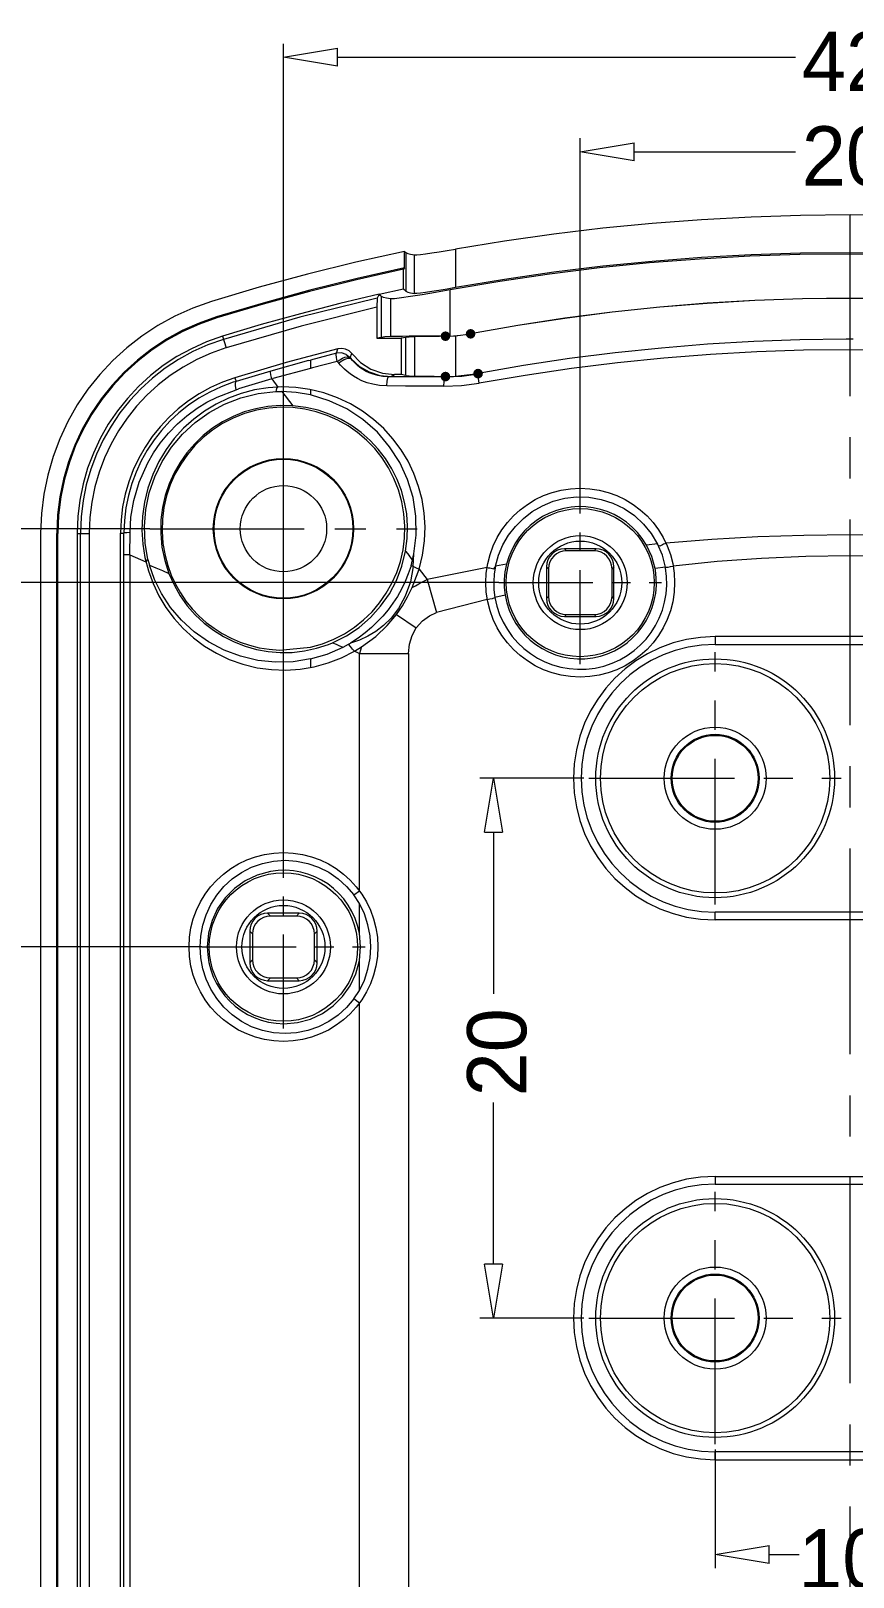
# Model space of a CAD drawing. Header units: millimetres. Extents: x 0 to 260, y 22 to 203.
# Drawn here: x 22.43 to 44.13, y 66.55 to 107.33 of the extents above; entities that cross this region are included whole.
import ezdxf

# ---------------------------------------------------------------- set-up
doc = ezdxf.new("R2010")
doc.units = ezdxf.units.MM

msp = doc.modelspace()

# ---------------------------------------------------------------- hatches: boundary and pattern name
h = msp.add_hatch(color=7)
edge = h.paths.add_edge_path()
edge.add_arc((33.371614, 99.278581), 0.126559, 0, 360)
h = msp.add_hatch(color=7)
edge = h.paths.add_edge_path()
edge.add_arc((34.035647, 99.341446), 0.126734, 0, 360)
h = msp.add_hatch(color=7)
edge = h.paths.add_edge_path()
edge.add_arc((33.371614, 98.213333), 0.127706, 0, 360)
h = msp.add_hatch(color=7)
edge = h.paths.add_edge_path()
edge.add_arc((34.232039, 98.291721), 0.127881, 0, 360)

# ---------------------------------------------------------------- linework, layer by layer
at = {"color": 3, "lineweight": 0, "true_color": 0x00ff00}
for points in [[(29.097958, 85.322269), (29.097958, 106.990586)], [(29.097958, 106.634668), (30.521416, 106.872087)], [(30.521487, 106.397284), (30.521487, 106.872123)], [(30.521487, 106.397284), (29.098028, 106.634703)], [(30.521487, 106.634668), (42.609417, 106.634668)], [(36.927649, 94.926856), (36.927649, 104.499128)], [(36.927649, 104.143528), (38.351107, 104.380947)], [(38.351142, 103.906144), (36.927684, 104.143563)], [(38.351142, 103.906144), (38.351142, 104.380982)], [(38.351142, 104.143528), (42.609523, 104.143528)], [(25.574484, 94.202003), (15.122031, 94.202003)], [(34.779267, 92.778157), (17.613101, 92.778157)], [(37.021841, 87.617723), (34.282168, 87.617723)], [(34.400666, 86.19423), (34.638086, 87.617688)], [(34.638015, 87.617723), (34.875082, 86.194265)], [(34.400666, 86.19423), (34.875152, 86.19423)], [(34.638015, 86.19423), (34.638015, 81.936202)], [(26.944779, 83.16909), (20.104418, 83.16909)], [(34.638015, 74.805787), (34.638015, 79.063815)], [(34.638015, 73.381905), (34.400596, 74.805716)], [(34.875223, 74.805787), (34.400737, 74.805787)], [(34.875223, 74.805787), (34.638156, 73.381976)], [(37.021841, 73.381905), (34.282168, 73.381905)], [(40.486577, 69.917522), (40.486577, 66.787677)], [(40.486577, 67.143524), (41.910035, 67.380944)], [(41.910106, 66.906175), (41.910106, 67.381014)], [(41.910106, 66.906175), (40.486647, 67.143595)], [(41.910106, 67.143524), (42.704561, 67.143524)]]:
    msp.add_lwpolyline(points, dxfattribs=at)
at = {"color": 7, "lineweight": 0}
for points in [[(54.451285, 101.578304), (53.158508, 101.789268), (51.862547, 101.972103), (50.563857, 102.12681), (49.262894, 102.253389), (47.960112, 102.351838), (46.655966, 102.42216), (45.35091, 102.464352), (44.045399, 102.478417), (42.739889, 102.464352), (41.434833, 102.42216), (40.130686, 102.351838), (38.827904, 102.253389), (37.526941, 102.12681), (36.228252, 101.972103), (34.932291, 101.789268), (33.639513, 101.578304)], [(32.556838, 101.426716), (32.61681, 101.426716), (32.715235, 101.434829), (32.848585, 101.45141), (33.012627, 101.475046), (33.202421, 101.504679), (33.413382, 101.539252), (33.639513, 101.57841)], [(33.639619, 101.578304), (33.639619, 100.56301)], [(32.291408, 101.516956), (31.006338, 101.230368), (29.728477, 100.914147), (28.45829, 100.568425), (27.196239, 100.193334)], [(32.291408, 101.516956), (32.325275, 101.489439)], [(32.291408, 101.080464), (32.291408, 101.51685)], [(32.325345, 101.489404), (32.37544, 101.462946)], [(32.325345, 101.489404), (32.325345, 100.469171)], [(32.37544, 101.462875), (32.452698, 101.441709), (32.556767, 101.426539)], [(32.556838, 100.407294), (32.556838, 101.426821)], [(54.595289, 100.50205), (53.285225, 100.723494), (51.971696, 100.915412), (50.655196, 101.077804), (49.336221, 101.21067), (48.015266, 101.31401), (46.692826, 101.387825), (45.369395, 101.432114), (44.04547, 101.446877), (42.721544, 101.432114), (41.398114, 101.387825), (40.075673, 101.31401), (38.754718, 101.21067), (37.435743, 101.077804), (36.119243, 100.915412), (34.805714, 100.723494), (33.49565, 100.50205)], [(54.451285, 100.56301), (53.158833, 100.778066), (51.863068, 100.964449), (50.564462, 101.122157), (49.26349, 101.251191), (47.960624, 101.351551), (46.656338, 101.423236), (45.351105, 101.466248), (44.045399, 101.480585), (42.739693, 101.466248), (41.434461, 101.423236), (40.130175, 101.351551), (38.827309, 101.251191), (37.526336, 101.122157), (36.227731, 100.964449), (34.931965, 100.778066), (33.639513, 100.56301)], [(32.291408, 101.080464), (31.040221, 100.799565), (29.795814, 100.490355), (28.558749, 100.152967), (27.329589, 99.787534)], [(32.265373, 101.048079), (31.022697, 100.768437), (29.7868, 100.460881), (28.558114, 100.125543), (27.337067, 99.762557)], [(32.291408, 101.080464), (32.265302, 101.048009)], [(32.265373, 100.517889), (32.265373, 101.048114)], [(31.622718, 100.386621), (30.581097, 100.139252), (29.544504, 99.871874), (28.513202, 99.584586), (27.487457, 99.277487)], [(31.623212, 100.381117), (31.606278, 100.353248), (31.588992, 100.319029), (31.571706, 100.285515)], [(31.623212, 100.381117), (31.654609, 100.351131), (31.685653, 100.32679)], [(32.265373, 100.517889), (31.625081, 100.376073)], [(31.925366, 100.265018), (31.817416, 100.279129), (31.737335, 100.299591), (31.685477, 100.326754)], [(31.685583, 99.248383), (31.685583, 100.326825)], [(33.495615, 100.50205), (33.108971, 100.433258), (32.757604, 100.372227), (32.453862, 100.322839), (32.209034, 100.287561), (32.030529, 100.267453), (31.925401, 100.264983)], [(32.325345, 100.469312), (32.265373, 100.517995)], [(32.325345, 100.469312), (32.37544, 100.442854), (32.452698, 100.42204), (32.556767, 100.407223)], [(33.639619, 100.56301), (33.412783, 100.523146), (33.201469, 100.487515), (33.011322, 100.457176), (32.84728, 100.433187), (32.714636, 100.416254), (32.616916, 100.407787), (32.556944, 100.407435)], [(33.495615, 99.283873), (33.495615, 100.502014)], [(27.196274, 100.193369), (26.704192, 100.018872), (26.233523, 99.807689), (25.785692, 99.561755), (25.362127, 99.283004), (24.964256, 98.973371), (24.593506, 98.634791), (24.251303, 98.269199), (23.939077, 97.87853), (23.658253, 97.464717), (23.410259, 97.029697), (23.196522, 96.575403), (23.01847, 96.103771), (22.87753, 95.616735), (22.775129, 95.11623), (22.712695, 94.604191), (22.691654, 94.082552)], [(31.57153, 100.285691), (29.532165, 99.778044), (27.513174, 99.194197)], [(31.560523, 100.044885), (29.561155, 99.54544), (27.581895, 98.972441)], [(31.560523, 100.044885), (31.560523, 99.227852)], [(31.57153, 100.285691), (31.560594, 100.044744)], [(31.925366, 100.265018), (31.925366, 99.267363)], [(54.055786, 99.344163), (52.813513, 99.563808), (51.567636, 99.754167), (50.318672, 99.915241), (49.067134, 100.047028), (47.813537, 100.149529), (46.558396, 100.222745), (45.302225, 100.266674), (44.04554, 100.281317), (42.788855, 100.266674), (41.532685, 100.222745), (40.277544, 100.149529), (39.023947, 100.047028), (37.772409, 99.915241), (36.523444, 99.754167), (35.277568, 99.563808), (34.035294, 99.344163)], [(54.054763, 99.338624), (52.812564, 99.558269), (51.566776, 99.748629), (50.317912, 99.909702), (49.066485, 100.04149), (47.813008, 100.143991), (46.557993, 100.217206), (45.301952, 100.261135), (44.045399, 100.275778), (42.788846, 100.261135), (41.532806, 100.217206), (40.27779, 100.143991), (39.024313, 100.04149), (37.772886, 99.909702), (36.524023, 99.748629), (35.278235, 99.558269), (34.036035, 99.338624)], [(27.329412, 99.787534), (26.869532, 99.624459), (26.429656, 99.427088), (26.011117, 99.197229), (25.615248, 98.936694), (25.243385, 98.647293), (24.89686, 98.330835), (24.577007, 97.989131), (24.28516, 97.623992), (24.022654, 97.237226), (23.79082, 96.830646), (23.590994, 96.406061), (23.424509, 95.96528), (23.2927, 95.510115), (23.196898, 95.042376), (23.138439, 94.563872), (23.118657, 94.076414)], [(27.337173, 99.762733), (26.879306, 99.600335), (26.44136, 99.403797), (26.024664, 99.17492), (25.630545, 98.915504), (25.260329, 98.627353), (24.915343, 98.312267), (24.596915, 97.972047), (24.306371, 97.608496), (24.045039, 97.223414), (23.814246, 96.818603), (23.615319, 96.395864), (23.449584, 95.957), (23.31837, 95.50381), (23.223002, 95.038098), (23.164808, 94.561663), (23.145115, 94.076308)], [(27.329412, 99.787534), (27.337173, 99.762839)], [(27.487386, 99.277664), (27.068588, 99.129139), (26.668004, 98.949381), (26.286849, 98.740036), (25.926339, 98.502754), (25.587688, 98.239184), (25.27211, 97.950973), (24.980822, 97.63977), (24.715038, 97.307224), (24.475972, 96.954982), (24.26484, 96.584695), (24.082857, 96.198009), (23.931237, 95.796574), (23.811196, 95.382038), (23.723948, 94.956049), (23.670708, 94.520257), (23.652692, 94.076308)], [(27.513209, 99.194302), (27.101089, 99.048155), (26.706897, 98.871275), (26.33183, 98.665285), (25.977083, 98.431806), (25.643849, 98.17246), (25.333324, 97.888869), (25.046702, 97.582654), (24.785179, 97.255436), (24.549948, 96.908837), (24.342206, 96.54448), (24.163146, 96.163985), (24.013963, 95.768974), (23.895852, 95.361068), (23.810007, 94.94189), (23.757625, 94.513061), (23.739898, 94.076202)], [(27.487386, 99.277664), (27.581931, 98.972511)], [(31.560523, 99.227711), (32.201873, 99.227711)], [(31.685583, 99.248383), (31.560699, 99.227569)], [(31.925366, 99.267327), (31.773936, 99.257802), (31.685477, 99.248278)], [(33.371614, 99.281439), (33.098775, 99.280499), (32.846719, 99.279283), (32.618202, 99.277811), (32.415983, 99.276103), (32.242818, 99.27418), (32.101465, 99.272062), (31.994681, 99.269771), (31.925225, 99.267327)], [(32.325345, 99.248031), (32.201873, 99.227569)], [(32.202014, 99.227711), (32.202014, 98.266391)], [(32.325345, 98.246212), (32.325345, 99.248101)], [(32.556838, 99.266304), (32.410568, 99.257132), (32.325416, 99.24796)], [(33.371614, 99.275582), (33.216516, 99.274841), (33.074272, 99.273951), (32.946058, 99.272928), (32.833054, 99.27179), (32.736438, 99.270553), (32.657387, 99.269232), (32.597081, 99.267846), (32.556697, 99.26641)], [(32.556838, 99.266304), (32.556838, 98.228079)], [(33.371614, 99.275582), (33.639725, 99.286166)], [(33.371614, 99.281439), (33.495791, 99.283908)], [(33.495615, 99.283873), (33.766504, 99.303981), (34.035012, 99.344198)], [(33.639619, 99.286272), (34.036141, 99.338483)], [(33.639619, 99.286272), (33.639619, 98.225469)], [(43.945457, 99.196701), (42.723888, 99.180618), (41.503452, 99.136895), (40.28462, 99.065571), (39.067863, 98.96669), (37.853653, 98.840292), (36.642461, 98.686419), (35.434758, 98.505112), (34.231016, 98.296412)], [(44.126326, 99.196701), (43.945351, 99.196701)], [(27.581789, 98.972441), (27.187552, 98.83261), (26.810466, 98.66339), (26.451672, 98.46633), (26.112316, 98.242979), (25.793539, 97.994887), (25.496484, 97.723605), (25.222296, 97.430682), (24.972116, 97.117667), (24.747088, 96.786111), (24.548355, 96.437563), (24.377061, 96.073574), (24.234347, 95.695692), (24.121358, 95.305467), (24.039236, 94.90445), (23.989125, 94.494191), (23.972167, 94.076238)], [(30.535104, 98.947605), (29.172323, 98.582304), (27.819068, 98.182077)], [(30.495311, 98.828084), (29.809863, 98.649578)], [(30.515983, 98.61102), (30.495875, 98.721439), (30.488819, 98.797639), (30.487893, 98.815984), (30.495169, 98.827978)], [(30.495311, 98.828084), (30.535174, 98.947676)], [(30.75178, 98.796722), (30.626456, 98.836498), (30.495311, 98.828119)], [(30.515983, 98.61102), (30.654978, 98.698861), (30.713671, 98.7236), (30.777392, 98.735903), (30.819416, 98.732904), (30.854297, 98.714031)], [(30.904392, 98.820146), (30.829415, 98.892284), (30.738762, 98.938988), (30.638585, 98.95811), (30.535033, 98.947499)], [(30.689585, 98.656846), (30.746427, 98.683216), (30.808824, 98.697415), (30.850231, 98.695872), (30.885024, 98.678718)], [(30.75178, 98.796722), (30.854438, 98.714172)], [(30.854262, 98.714031), (30.904356, 98.820217)], [(30.854262, 98.714031), (30.884954, 98.6784)], [(30.904392, 98.820146), (31.132143, 98.58647), (31.403484, 98.412556), (31.706972, 98.30406), (32.031164, 98.266638)], [(53.831525, 98.037756), (52.616484, 98.244937), (51.398164, 98.424494), (50.177034, 98.576427), (48.953562, 98.700736), (47.728215, 98.79742), (46.501461, 98.86648), (45.273767, 98.907917), (44.045602, 98.921729), (42.817432, 98.907917), (41.589726, 98.86648), (40.362952, 98.79742), (39.137576, 98.700736), (37.914066, 98.576427), (36.692891, 98.424494), (35.474518, 98.244937), (34.259414, 98.037756)], [(28.766029, 98.35956), (27.848454, 98.087215)], [(28.787407, 98.152832), (28.766594, 98.25796), (28.758833, 98.329926), (28.758788, 98.347653), (28.765888, 98.35956)], [(29.754266, 98.634797), (28.766135, 98.35963)], [(29.809722, 98.431209), (28.820886, 98.162392)], [(29.754266, 98.634797), (29.809652, 98.649614)], [(29.862604, 98.444967), (29.809687, 98.431209)], [(29.809722, 98.649614), (29.809722, 98.621391), (29.809722, 98.545191), (29.809722, 98.431244)], [(30.515983, 98.61102), (29.862639, 98.444861)], [(30.515983, 98.61102), (30.554789, 98.566217)], [(30.689585, 98.656846), (30.554824, 98.566182)], [(31.822708, 97.967482), (31.629385, 97.97983), (31.456524, 98.009463), (31.303066, 98.052502), (31.168305, 98.104007), (31.050477, 98.161157), (30.947466, 98.222188), (30.857508, 98.283924), (30.779191, 98.346013), (30.711457, 98.405632), (30.652896, 98.462077), (30.601391, 98.515699), (30.554824, 98.566146)], [(31.876436, 98.209664), (31.721919, 98.218131), (31.58363, 98.241414), (31.461569, 98.274576), (31.35503, 98.314439), (31.262249, 98.359595), (31.182169, 98.40722), (31.113024, 98.455903), (31.053758, 98.504587), (31.002958, 98.551859), (30.959213, 98.596662), (30.920408, 98.638642), (30.884777, 98.678506)], [(30.884954, 98.678541), (31.10673, 98.480876), (31.361909, 98.334936), (31.641695, 98.244559), (31.93729, 98.21358)], [(33.371614, 98.207971), (33.804031, 98.227374), (34.232744, 98.286993)], [(33.639619, 98.225539), (34.231227, 98.296448)], [(34.259414, 98.037756), (34.240011, 98.165461), (34.237762, 98.205987), (34.230486, 98.253656), (34.226562, 98.274073), (34.232956, 98.286817)], [(27.819138, 98.182112), (27.489056, 98.065061), (27.173342, 97.923394), (26.872952, 97.758411), (26.588842, 97.57141), (26.32197, 97.363689), (26.073291, 97.136545), (25.843763, 96.891278), (25.634341, 96.629185), (25.445983, 96.351564), (25.279645, 96.059713), (25.136283, 95.754931), (25.016854, 95.438516), (24.922314, 95.111765), (24.85362, 94.775977), (24.811729, 94.43245), (24.797597, 94.082482)], [(27.772995, 98.062909), (27.456818, 97.94544), (27.154595, 97.804727), (26.867218, 97.641999), (26.595577, 97.458485), (26.340564, 97.255414), (26.103069, 97.034017), (25.883983, 96.795521), (25.684198, 96.541158), (25.504603, 96.272155), (25.346091, 95.989743), (25.209551, 95.695151), (25.095875, 95.389608), (25.005953, 95.074344), (24.940677, 94.750588), (24.900938, 94.419569), (24.887626, 94.082517)], [(32.676218, 93.135415), (32.767073, 93.506794), (32.819021, 93.878278), (32.833325, 94.247531), (32.811244, 94.61222), (32.754039, 94.970008), (32.662972, 95.318562), (32.539304, 95.655547), (32.384294, 95.978627), (32.199205, 96.285469), (31.985297, 96.573737), (31.743831, 96.841097), (31.476068, 97.085214), (31.183269, 97.303753), (30.866694, 97.49438), (30.527605, 97.654759), (30.167263, 97.782556), (29.795941, 97.873407), (29.424501, 97.925345), (29.055277, 97.939633), (28.690606, 97.917532), (28.332825, 97.860307), (27.98427, 97.769218), (27.647277, 97.645528), (27.324182, 97.4905), (27.017322, 97.305397), (26.729033, 97.091481), (26.461651, 96.850013), (26.217513, 96.582258), (25.998954, 96.289476), (25.808312, 95.972931), (25.647922, 95.633885), (25.520121, 95.273601), (25.429266, 94.902221), (25.377317, 94.530738), (25.363014, 94.161484), (25.385095, 93.796796), (25.4423, 93.439007), (25.533367, 93.090453), (25.657035, 92.753469), (25.812044, 92.430388), (25.997134, 92.123547), (26.211042, 91.835278), (26.452508, 91.567918), (26.720271, 91.323802), (27.01307, 91.105262), (27.329645, 90.914636), (27.668734, 90.754257), (28.029076, 90.626459), (28.402274, 90.535518), (28.779854, 90.483656), (29.158855, 90.470531), (29.536319, 90.495799), (29.909285, 90.559118), (30.274794, 90.660144), (30.629884, 90.798534), (30.971596, 90.973945)], [(27.848595, 98.087039), (27.773101, 98.063403)], [(27.819138, 98.182112), (27.848419, 98.086862)], [(27.847219, 97.868281), (27.830639, 97.976937), (27.830992, 98.053137), (27.848631, 98.087004)], [(27.847219, 97.868281), (27.910014, 97.887684)], [(28.787407, 98.153185), (27.910049, 97.887543)], [(28.787407, 98.152832), (28.820921, 98.162357)], [(28.787407, 98.152832), (28.952155, 97.935874)], [(28.952931, 97.935803), (28.917653, 97.895939), (28.909539, 97.856781), (28.894722, 97.817622)], [(31.822708, 97.967482), (31.834702, 98.093071), (31.853752, 98.178796), (31.861998, 98.199478), (31.87633, 98.209841)], [(33.327693, 97.956829), (32.819693, 97.960356), (32.318043, 97.964237), (31.822743, 97.967412)], [(33.371614, 98.207971), (31.876541, 98.209735)], [(31.937254, 98.213474), (31.909032, 98.211005), (31.876577, 98.209594)], [(31.937254, 98.213474), (32.031093, 98.266391)], [(32.202014, 98.266532), (32.03127, 98.266532)], [(32.325345, 98.246212), (32.201873, 98.266673)], [(32.325345, 98.246212), (32.410629, 98.23704), (32.556767, 98.227868)], [(32.556838, 98.227938), (32.597106, 98.226401), (32.65733, 98.224967), (32.736331, 98.223641), (32.832931, 98.222426), (32.945951, 98.221327), (33.074214, 98.220348), (33.216541, 98.219493), (33.371755, 98.218766)], [(33.327693, 97.956829), (33.337218, 98.086651), (33.35274, 98.175551), (33.358693, 98.196938), (33.37179, 98.208006)], [(33.327693, 97.956829), (33.79552, 97.975526), (34.259379, 98.037615)], [(33.371614, 98.218625), (33.639725, 98.225681)], [(25.050503, 94.097616), (25.073786, 94.504369), (25.148222, 94.949574), (25.290039, 95.429352), (25.515464, 95.935941), (25.67073, 96.202773), (25.84637, 96.456641), (26.062711, 96.720122), (26.300747, 96.964288), (26.552807, 97.18257), (26.8218, 97.379155), (27.079549, 97.537067), (27.348145, 97.675136), (27.847325, 97.868105)], [(25.522978, 93.389662), (25.450571, 93.823843), (25.431609, 94.263845), (25.46746, 94.709315), (25.558609, 95.146848), (25.702189, 95.568638), (25.89657, 95.969526), (26.143735, 96.350702), (26.436673, 96.698012), (26.76943, 97.005237), (27.137642, 97.268806), (27.544792, 97.48819), (27.976548, 97.654392), (28.430926, 97.765429), (28.894828, 97.817728)], [(28.894864, 97.817622), (28.948839, 97.818681), (29.003166, 97.819034), (29.057494, 97.819034)], [(29.809722, 97.729428), (29.43591, 97.794207), (29.0576, 97.819034)], [(29.057671, 97.818998), (29.345184, 97.443643)], [(32.538741, 93.534336), (32.601888, 94.031047), (32.594479, 94.533755), (32.517221, 95.02588), (32.373641, 95.499308), (32.166913, 95.947336), (31.89986, 96.363966), (31.574952, 96.743555), (31.196068, 97.077989), (30.770266, 97.3588), (30.304952, 97.577875), (29.809652, 97.729569)], [(29.809722, 97.870328), (29.809722, 97.729569)], [(29.345149, 97.443819), (29.012041, 97.450959), (28.686189, 97.42497), (28.369341, 97.367368), (28.063248, 97.279667), (27.769659, 97.163383), (27.490323, 97.020031), (27.226989, 96.851126), (26.981406, 96.658183), (26.755324, 96.442717), (26.550491, 96.206244), (26.368658, 95.950279), (26.211573, 95.676336), (26.080986, 95.385932), (25.978645, 95.08058), (25.906301, 94.761797), (25.865702, 94.431097), (25.859666, 94.072212), (25.893086, 93.71584), (25.965466, 93.365289), (26.07631, 93.023866)], [(29.809722, 91.079038), (30.125346, 91.167914), (30.424635, 91.285887), (30.706378, 91.431029), (30.969363, 91.601413), (31.212379, 91.795115), (31.434212, 92.010206), (31.633652, 92.24476), (31.809487, 92.496852), (31.960505, 92.764554), (32.085494, 93.045939), (32.183242, 93.339082), (32.252537, 93.642057), (32.292169, 93.952935), (32.300924, 94.269792), (32.277591, 94.590699), (32.220958, 94.913732), (32.13202, 95.229356), (32.013994, 95.528645), (31.868806, 95.810388), (31.698384, 96.073373), (31.504654, 96.316389), (31.289542, 96.538222), (31.054975, 96.737662), (30.80288, 96.913497), (30.535182, 97.064515), (30.253809, 97.189504), (29.960686, 97.287252), (29.657741, 97.356547), (29.3469, 97.396179), (29.030089, 97.404934), (28.709235, 97.381601), (28.386264, 97.324968), (28.07064, 97.236088), (27.771351, 97.118105), (27.489608, 96.972947), (27.226623, 96.802543), (26.983607, 96.60882), (26.761774, 96.393707), (26.562334, 96.159132), (26.386499, 95.907022), (26.235481, 95.639306), (26.110492, 95.357912), (26.012744, 95.064767), (25.943449, 94.761801), (25.903817, 94.45094), (25.895062, 94.134113), (25.918395, 93.813249), (25.975028, 93.490274), (26.046257, 93.228891), (26.137947, 92.977651), (26.249071, 92.7374), (26.3786, 92.508989), (26.525507, 92.293266), (26.688764, 92.091079), (26.867343, 91.903276), (27.060216, 91.730707), (27.266356, 91.574219), (27.484734, 91.434661), (27.714323, 91.312882), (27.954095, 91.209731), (28.203021, 91.126055), (28.460075, 91.062704), (28.724228, 91.020525), (28.994453, 91.000368)], [(32.321041, 93.609442), (32.363835, 93.940623), (32.372843, 94.268128), (32.349386, 94.590052), (32.294787, 94.904489), (32.210366, 95.209534), (32.097446, 95.50328), (31.957346, 95.783822), (31.79139, 96.049253), (31.600897, 96.297669), (31.38719, 96.527162), (31.151589, 96.735828), (30.895417, 96.921761), (30.619994, 97.083054), (30.326642, 97.217802), (30.016682, 97.324099), (29.691436, 97.400039), (29.345714, 97.443431)], [(34.692625, 93.217047), (34.770942, 93.501475), (34.885242, 93.773731), (35.034776, 94.029451), (35.215795, 94.263739), (35.426888, 94.473907), (35.663117, 94.65497), (35.930346, 94.808119), (36.215567, 94.924492), (36.519573, 95.0025), (36.831517, 95.038439), (37.158498, 95.030281), (37.480981, 94.975292), (37.790984, 94.875544), (38.083525, 94.732934), (38.356178, 94.546932), (38.598934, 94.323359), (38.802222, 94.073371), (38.967939, 93.79772)], [(38.67464, 93.768968), (38.56381, 93.942327), (38.438483, 94.100597), (38.300035, 94.243398), (38.149844, 94.37035), (37.989287, 94.481073), (37.81974, 94.575189), (37.642581, 94.652316), (37.459188, 94.712076), (37.270937, 94.754087), (37.079206, 94.777971), (36.885371, 94.783348), (36.69081, 94.769837), (36.496901, 94.73706), (36.30502, 94.684635), (36.116544, 94.612184), (35.932851, 94.519327), (35.761191, 94.409547), (35.602695, 94.283958), (35.458288, 94.143784), (35.328895, 93.990248), (35.215444, 93.824575), (35.11886, 93.647988), (35.040069, 93.46171), (34.979998, 93.266966)], [(22.691796, 94.082447), (22.691796, 36.666099)], [(23.118833, 36.672696), (23.118833, 94.076344)], [(23.118833, 94.076273), (23.144939, 94.076273)], [(23.145009, 36.672696), (23.145009, 94.076344)], [(23.652656, 94.076273), (23.972273, 94.076273)], [(23.652656, 94.076273), (23.652656, 36.672626)], [(23.739969, 36.672696), (23.739969, 94.076344)], [(23.972167, 94.076273), (23.972167, 36.672626)], [(24.797279, 36.666135), (24.797279, 94.082482)], [(24.797279, 94.082447), (24.887943, 94.082447)], [(25.050503, 94.097616), (24.964778, 94.093383), (24.908686, 94.088444), (24.887872, 94.082447)], [(24.888049, 93.510911), (24.888049, 94.082411)], [(25.046376, 93.510911), (25.050609, 94.097581)], [(38.967657, 93.800648), (38.674851, 93.765723)], [(39.191247, 93.818569), (39.15985, 93.804105), (39.127042, 93.789288), (39.094939, 93.774472), (39.061425, 93.758949), (39.025089, 93.742016), (38.994001, 93.761683), (38.967939, 93.797755)], [(39.176078, 93.189848), (39.094366, 93.501616), (38.967939, 93.798037)], [(48.899692, 93.818569), (47.687815, 93.914877), (46.474499, 93.983669), (45.260224, 94.024944), (44.04547, 94.038702), (42.830715, 94.024944), (41.61644, 93.983669), (40.403125, 93.914877), (39.191247, 93.818569)], [(25.046376, 93.510911), (24.887978, 93.510911)], [(24.888049, 37.238023), (24.888049, 93.511017)], [(25.046376, 93.510911), (25.463712, 93.3317)], [(25.046376, 93.510911), (25.046376, 37.237917)], [(30.392123, 91.193056), (30.7567, 91.375792), (31.091792, 91.599858), (31.394505, 91.861635), (31.661947, 92.157506), (31.891222, 92.483854), (32.079437, 92.837061), (32.223698, 93.21351), (32.321112, 93.609583)], [(32.321041, 93.609442), (32.412411, 93.493378)], [(32.50378, 93.377244), (32.412411, 93.493308)], [(32.50378, 93.377244), (32.538705, 93.53423)], [(32.523783, 93.200185), (32.538599, 93.534265)], [(36.510771, 93.668003), (36.415508, 93.658398), (36.326776, 93.630846), (36.246477, 93.587245), (36.176514, 93.529494), (36.118788, 93.459489), (36.075201, 93.379128), (36.047654, 93.290309), (36.038049, 93.194928)], [(36.562277, 93.616321), (36.467013, 93.606716), (36.378281, 93.579169), (36.297983, 93.535582), (36.22802, 93.477856), (36.170294, 93.407893), (36.126707, 93.327595), (36.09916, 93.238863), (36.089555, 93.143599)], [(36.510771, 93.668003), (36.562277, 93.616498)], [(37.344491, 93.668003), (36.510877, 93.668003)], [(37.292809, 93.616321), (36.562206, 93.616321)], [(37.765814, 93.14367), (37.756208, 93.238934), (37.728656, 93.327665), (37.685056, 93.407964), (37.627304, 93.477927), (37.557299, 93.535653), (37.476938, 93.57924), (37.388119, 93.606787), (37.292739, 93.616392)], [(37.344491, 93.668003), (37.292986, 93.616498)], [(37.817319, 93.194999), (37.807714, 93.290379), (37.780167, 93.379198), (37.73658, 93.459559), (37.678854, 93.529565), (37.608891, 93.587316), (37.528593, 93.630916), (37.439861, 93.658468), (37.344597, 93.668074)], [(38.900806, 93.155382), (38.813008, 93.471383), (38.674675, 93.768863)], [(48.710532, 93.214296), (47.546767, 93.33225), (46.380843, 93.416504), (45.213481, 93.467056), (44.045399, 93.483906), (42.877317, 93.467056), (41.709955, 93.416504), (40.544031, 93.33225), (39.380266, 93.214296)], [(25.463747, 93.331771), (25.523014, 93.389626)], [(25.522978, 93.389662), (25.562842, 93.241495)], [(25.562772, 93.241495), (25.732458, 93.169176), (25.903555, 93.096503), (26.076063, 93.023478)], [(29.810251, 90.764819), (29.352214, 90.693646), (28.88809, 90.68121), (28.421806, 90.728703), (27.965576, 90.835727), (27.530205, 90.999063), (27.11891, 91.216374), (26.743995, 91.480781), (26.405593, 91.790696), (26.120769, 92.12632), (25.879601, 92.494488), (25.699244, 92.858952), (25.562807, 93.241671)], [(26.076945, 93.022067), (26.212295, 92.717168), (26.374573, 92.432938), (26.561664, 92.170319), (26.771449, 91.930253), (27.001812, 91.713681), (27.250635, 91.521545), (27.515801, 91.354786), (27.795194, 91.214346), (28.086695, 91.101166), (28.388187, 91.016188), (28.697555, 90.960353), (29.012679, 90.934604), (29.331444, 90.939881), (29.651731, 90.977126), (29.971425, 91.047281), (30.288406, 91.151287), (30.392123, 91.192914)], [(32.523783, 93.200185), (32.445466, 92.799076), (32.309999, 92.423368), (32.132199, 92.099165), (31.936408, 91.842343), (31.737794, 91.646551), (31.537063, 91.49274), (31.327161, 91.36821), (31.103147, 91.265551), (30.868549, 91.18406)], [(32.463987, 93.226361), (32.390609, 93.012225), (32.30559, 92.805497), (32.209634, 92.607236), (32.102742, 92.417441), (31.98562, 92.236114), (31.858268, 92.063252), (31.720331, 91.897094), (31.573576, 91.740814), (31.418706, 91.593352), (31.252195, 91.452594), (31.070162, 91.316422), (30.868726, 91.18413)], [(32.463987, 93.226361), (32.503851, 93.37735)], [(32.523783, 93.200185), (32.464163, 93.22629)], [(32.495525, 92.646182), (32.678264, 93.131605)], [(32.678123, 93.130934), (32.62697, 93.155629), (32.575465, 93.177854), (32.523959, 93.200079)], [(32.678441, 93.131957), (32.888696, 92.865257)], [(34.468364, 93.176725), (32.888626, 92.865222)], [(34.468364, 93.176725), (34.502937, 93.171081), (34.53892, 93.165436), (34.574198, 93.159439), (34.610887, 93.153794), (34.651103, 93.147092), (34.676415, 93.174741), (34.692731, 93.216942)], [(34.692625, 93.217047), (34.658428, 93.010529), (34.644207, 92.802093), (34.649961, 92.593259), (34.675692, 92.38555)], [(34.675762, 92.385409), (34.727556, 92.157221), (34.800691, 91.939608), (34.893838, 91.733502), (35.005665, 91.539839), (35.134843, 91.359552), (35.280042, 91.193575), (35.439931, 91.042841), (35.613181, 90.908285), (35.798461, 90.790839), (35.994442, 90.691438), (36.199792, 90.611017), (36.413182, 90.550507), (36.633282, 90.510844), (36.858761, 90.492961), (37.08829, 90.497792), (37.320538, 90.52627), (37.548725, 90.578122), (37.766338, 90.651301), (37.972442, 90.744479), (38.166102, 90.856327), (38.346384, 90.985518), (38.512353, 91.130723), (38.663076, 91.290615), (38.797618, 91.463865), (38.915045, 91.649146), (39.014422, 91.845129), (39.094815, 92.050485), (39.155291, 92.263888), (39.194913, 92.484009), (39.212749, 92.70952), (39.207864, 92.939092), (39.179324, 93.171398), (39.176149, 93.189742)], [(34.979963, 93.267001), (34.692802, 93.216906)], [(34.979963, 93.266648), (34.939691, 93.064258), (34.92052, 92.859322), (34.922515, 92.653526), (34.945743, 92.448556)], [(34.945849, 92.448451), (34.989783, 92.247505), (35.052547, 92.055722), (35.132977, 91.873929), (35.229912, 91.702954), (35.342189, 91.543625), (35.468645, 91.396769), (35.608117, 91.263215), (35.759443, 91.14379), (35.921459, 91.039323), (36.093004, 90.95064), (36.272914, 90.878571), (36.460027, 90.823942), (36.653179, 90.787582), (36.851209, 90.770318), (37.052953, 90.772979), (37.257249, 90.796392), (37.458198, 90.840388), (37.649992, 90.903206), (37.831801, 90.983684), (38.002795, 91.080659), (38.162146, 91.192971), (38.309024, 91.319455), (38.442599, 91.45895), (38.562042, 91.610295), (38.666524, 91.772326), (38.755215, 91.943881), (38.827285, 92.123799), (38.881907, 92.310917), (38.918249, 92.504073), (38.935483, 92.702104), (38.932779, 92.903849), (38.909307, 93.108145), (38.900841, 93.155417)], [(36.037943, 93.194999), (36.089449, 93.143493)], [(36.037943, 93.194999), (36.037943, 92.361738)], [(36.089449, 93.14367), (36.089449, 92.413067)], [(37.817319, 93.194999), (37.765814, 93.143493)], [(37.765814, 92.412961), (37.765814, 93.143564)], [(37.817319, 92.361632), (37.817319, 93.194893)], [(39.176078, 93.189848), (38.900911, 93.155276)], [(39.176078, 93.189848), (39.245575, 93.190201), (39.312956, 93.202196), (39.380336, 93.21419)], [(32.083481, 91.939957), (32.236586, 92.163618), (32.373817, 92.400332), (32.495525, 92.646218)], [(32.495525, 92.646182), (32.579839, 92.695571), (32.669797, 92.745313), (32.769281, 92.799641), (32.88852, 92.865257)], [(32.88859, 92.865293), (33.134476, 91.986876)], [(34.475596, 92.337502), (33.134335, 91.986841)], [(34.475596, 92.337502), (34.542977, 92.349496), (34.61071, 92.361491), (34.675621, 92.38548)], [(34.945849, 92.448451), (34.675621, 92.385303)], [(36.037943, 92.361632), (36.089449, 92.413137)], [(36.037943, 92.361632), (36.047548, 92.266252), (36.075095, 92.177432), (36.118683, 92.097071), (36.176409, 92.027066), (36.246372, 91.969315), (36.32667, 91.925714), (36.415402, 91.898163), (36.510666, 91.888557)], [(36.089449, 92.412961), (36.099054, 92.317697), (36.126601, 92.228965), (36.170188, 92.148667), (36.227914, 92.078704), (36.297877, 92.020978), (36.378175, 91.977391), (36.466907, 91.949844), (36.562171, 91.940239)], [(37.292809, 91.940309), (37.388189, 91.949914), (37.477009, 91.977461), (37.55737, 92.021049), (37.627375, 92.078775), (37.685126, 92.148738), (37.728727, 92.229036), (37.756279, 92.317768), (37.765884, 92.413032)], [(37.344491, 91.888628), (37.439755, 91.898233), (37.528487, 91.925785), (37.608785, 91.969385), (37.678748, 92.027137), (37.736474, 92.097142), (37.780061, 92.177503), (37.807608, 92.266322), (37.817213, 92.361703)], [(37.817319, 92.361632), (37.765814, 92.413137)], [(31.157439, 91.083836), (31.533853, 91.361824), (31.837242, 91.646869), (32.083481, 91.940027)], [(32.083481, 91.939957), (32.599595, 91.582593)], [(32.599736, 91.582699), (32.764836, 91.771082), (32.947222, 91.904432), (33.134547, 91.986982)], [(36.510771, 91.888628), (36.562277, 91.940133)], [(36.510771, 91.888628), (37.344385, 91.888628)], [(36.562277, 91.940309), (37.29288, 91.940309)], [(37.344491, 91.888628), (37.292986, 91.940133)], [(32.396113, 90.913303), (32.420807, 91.154603), (32.491715, 91.384967), (32.599665, 91.582522)], [(40.486577, 91.354628), (40.104455, 91.335337), (39.733381, 91.278715), (39.37523, 91.18664), (39.031881, 91.06099), (38.705212, 90.903641), (38.397098, 90.716471), (38.109419, 90.501358), (37.844051, 90.260179), (37.602872, 89.994811), (37.387758, 89.707131), (37.200589, 89.399018), (37.04324, 89.072348), (36.917589, 88.729), (36.825515, 88.370849), (36.768893, 87.999774), (36.749602, 87.617653), (36.768893, 87.235647), (36.825515, 86.864659), (36.917589, 86.506568), (37.04324, 86.163255), (37.200589, 85.8366), (37.387758, 85.528484), (37.602872, 85.240788), (37.844051, 84.975391), (38.109419, 84.734175), (38.397098, 84.51902), (38.705212, 84.331807), (39.031881, 84.174415), (39.37523, 84.048726), (39.733381, 83.956619), (40.104455, 83.899977), (40.486577, 83.880678)], [(47.604504, 91.354628), (40.486506, 91.354628)], [(40.486577, 91.354628), (40.486577, 91.149311)], [(28.994453, 91.000474), (29.809722, 91.079144)], [(29.810251, 90.764819), (30.250386, 90.892348), (30.670676, 91.07491)], [(30.392123, 91.193056), (30.484904, 91.153897), (30.577331, 91.114033), (30.670817, 91.074875)], [(30.670641, 91.074875), (30.816691, 91.153192)], [(30.972619, 90.969112), (30.915822, 91.027673), (30.867138, 91.091173), (30.816691, 91.152909)], [(30.816726, 91.153086), (30.868585, 91.18413)], [(30.972619, 90.969112), (31.157474, 91.083765)], [(30.972619, 90.969112), (31.036824, 90.941596), (31.10103, 90.913726)], [(31.157439, 91.083836), (31.100995, 90.913797)], [(40.486577, 91.149311), (40.125485, 91.131082), (39.774832, 91.077576), (39.436392, 90.990567), (39.11194, 90.871829), (38.803249, 90.723136), (38.512093, 90.54626), (38.240246, 90.342975), (37.989484, 90.115055), (37.761578, 89.864273), (37.558304, 89.592404), (37.381436, 89.301219), (37.232748, 88.992494), (37.114013, 88.668001), (37.027006, 88.329514), (36.973501, 87.978807), (36.955271, 87.617653), (36.973501, 87.256619), (37.027006, 86.906009), (37.114013, 86.567599), (37.232748, 86.243164), (37.381436, 85.934481), (37.558304, 85.643324), (37.761578, 85.371469), (37.989484, 85.120692), (38.240246, 84.892768), (38.512093, 84.689473), (38.803249, 84.512583), (39.11194, 84.363873), (39.436392, 84.245119), (39.774832, 84.158096), (40.125485, 84.10458), (40.486577, 84.086347)], [(40.486577, 91.149311), (47.604574, 91.149311)], [(29.809722, 90.764819), (29.809722, 90.533749)], [(31.101101, 84.650121), (31.101101, 90.913691)], [(31.101101, 90.913656), (32.396148, 90.913656)], [(32.396113, 90.913303), (32.396113, 39.834961)], [(27.744737, 84.962259), (27.989433, 85.133886), (28.25556, 85.271645), (28.54153, 85.373289), (28.838349, 85.434981), (29.139974, 85.455354), (29.441599, 85.434981), (29.738241, 85.373995), (30.024035, 85.274115), (30.292058, 85.137722), (30.539443, 84.967198), (30.760502, 84.767349), (30.953251, 84.541043)], [(30.953322, 81.797596), (30.760573, 81.57098), (30.539514, 81.371087), (30.291996, 81.200607), (30.024105, 81.064523), (29.738135, 80.964202), (29.441316, 80.903304), (29.139868, 80.883107), (28.838419, 80.903657), (28.541468, 80.965172), (28.25563, 81.06664), (27.989636, 81.204003), (27.744808, 81.376026), (27.527144, 81.577374), (27.338055, 81.805709), (27.182965, 82.052963), (27.060419, 82.317943), (26.97271, 82.594962), (26.919661, 82.880976), (26.902198, 83.168843), (26.919661, 83.456709), (26.97271, 83.742768), (27.060419, 84.020096), (27.182657, 84.284943), (27.337702, 84.532329), (27.527232, 84.760973), (27.744808, 84.962365)], [(31.101101, 83.529452), (31.054251, 83.731048), (30.988573, 83.923198), (30.905246, 84.105083), (30.805451, 84.27588), (30.690368, 84.434769), (30.561177, 84.580929), (30.419059, 84.713538), (30.265194, 84.831775), (30.100762, 84.93482), (29.926943, 85.02185), (29.744918, 85.092046), (29.555868, 85.144585), (29.360971, 85.178646), (29.16141, 85.193409), (28.958363, 85.188053), (28.753012, 85.161755), (28.404652, 85.06659), (28.086107, 84.915119), (27.802521, 84.713509), (27.559035, 84.467929), (27.360793, 84.184547), (27.212938, 83.86953), (27.120612, 83.529047), (27.088959, 83.169266)], [(30.953322, 84.540937), (31.101136, 84.650298)], [(31.101101, 84.313889), (30.953639, 84.541078)], [(28.681116, 84.058936), (28.585735, 84.049316), (28.496916, 84.021729), (28.416555, 83.978086), (28.34655, 83.920295), (28.288798, 83.850267), (28.245198, 83.769912), (28.217646, 83.68114), (28.208041, 83.585861)], [(28.681116, 84.058936), (28.754493, 83.985559)], [(29.514835, 84.058936), (28.681221, 84.058936)], [(29.514835, 84.058936), (29.441457, 83.985559)], [(29.987663, 83.585932), (29.978058, 83.681211), (29.950511, 83.769983), (29.906924, 83.850338), (29.849198, 83.920365), (29.779235, 83.978156), (29.698937, 84.0218), (29.610205, 84.049387), (29.514941, 84.059007)], [(31.101101, 83.529452), (31.101101, 84.31403)], [(31.101277, 82.024291), (31.233006, 82.297531), (31.327099, 82.581905), (31.383554, 82.873696), (31.402373, 83.169187), (31.383554, 83.464661), (31.327099, 83.756402), (31.233006, 84.040693), (31.101277, 84.313818)], [(47.604504, 84.086524), (40.486506, 84.086524)], [(40.486577, 83.880854), (40.486577, 84.086524)], [(28.754493, 83.985559), (28.65923, 83.975939), (28.570498, 83.948352), (28.490199, 83.904708), (28.420236, 83.846917), (28.36251, 83.776889), (28.318923, 83.696534), (28.291376, 83.607763), (28.281771, 83.512484)], [(29.441281, 83.985559), (28.754423, 83.985559)], [(29.914286, 83.512554), (29.90468, 83.607833), (29.877128, 83.696605), (29.833528, 83.77696), (29.775776, 83.846987), (29.705771, 83.904778), (29.62541, 83.948422), (29.536591, 83.976009), (29.441211, 83.985629)], [(47.604504, 83.880854), (40.486506, 83.880854)], [(28.208111, 83.585932), (28.281489, 83.512554)], [(28.208111, 83.585932), (28.208111, 82.752318)], [(28.281665, 83.512554), (28.281665, 82.825696)], [(29.987663, 83.585932), (29.914286, 83.512554)], [(29.914286, 82.82559), (29.914286, 83.512448)], [(29.987663, 82.752212), (29.987663, 83.585826)], [(31.101101, 82.80908), (31.13338, 83.169134), (31.101101, 83.529452)], [(27.088959, 83.16909), (27.099137, 82.962372), (27.129526, 82.761599), (27.179108, 82.567789), (27.246871, 82.38196), (27.331799, 82.205128), (27.432876, 82.038312), (27.549088, 81.882529), (27.679421, 81.738796), (27.822858, 81.608132), (27.978386, 81.491552), (28.144989, 81.390076), (28.321653, 81.30472), (28.507362, 81.236502), (28.701101, 81.186439), (28.901856, 81.15555), (29.108612, 81.144851), (29.468277, 81.176504), (29.808677, 81.26883), (30.123644, 81.416685), (30.40701, 81.614927), (30.652607, 81.858413), (30.854266, 82.141999), (31.00582, 82.460544), (31.101101, 82.808904)], [(28.208111, 82.752212), (28.281489, 82.82559)], [(28.281665, 82.82559), (28.29127, 82.730326), (28.318817, 82.641594), (28.362405, 82.561296), (28.420131, 82.491333), (28.490094, 82.433607), (28.570392, 82.39002), (28.659124, 82.362473), (28.754387, 82.352868)], [(29.441281, 82.352938), (29.536661, 82.362543), (29.625481, 82.39009), (29.705842, 82.433678), (29.775847, 82.491404), (29.833598, 82.561367), (29.877199, 82.641665), (29.90475, 82.730397), (29.914356, 82.825661)], [(29.987663, 82.752212), (29.914286, 82.82559)], [(31.101101, 82.024291), (31.101101, 82.809221)], [(28.208111, 82.752212), (28.217717, 82.656948), (28.245269, 82.568217), (28.288869, 82.487918), (28.34662, 82.417955), (28.416626, 82.360229), (28.496987, 82.316642), (28.585806, 82.289095), (28.681186, 82.27949)], [(29.514835, 82.279561), (29.610099, 82.289165), (29.698831, 82.316712), (29.779129, 82.3603), (29.849092, 82.418026), (29.906818, 82.487989), (29.950406, 82.568287), (29.977953, 82.657019), (29.987558, 82.752283)], [(28.681116, 82.279561), (28.754493, 82.352938)], [(28.681116, 82.279561), (29.514729, 82.279561)], [(28.754493, 82.352938), (29.441352, 82.352938)], [(29.514835, 82.279561), (29.441457, 82.352938)], [(30.953322, 81.797596), (31.101136, 82.024432)], [(31.101101, 81.688023), (30.953287, 81.797737)], [(31.101101, 49.060559), (31.101101, 81.687917)], [(40.486577, 77.11881), (40.104455, 77.099519), (39.733381, 77.042897), (39.37523, 76.950822), (39.031881, 76.825172), (38.705212, 76.667823), (38.397098, 76.480653), (38.109419, 76.26554), (37.844051, 76.024361), (37.602872, 75.758993), (37.387758, 75.471313), (37.200589, 75.1632), (37.04324, 74.83653), (36.917589, 74.493182), (36.825515, 74.135031), (36.768893, 73.763956), (36.749602, 73.381835), (36.768893, 72.999829), (36.825515, 72.628841), (36.917589, 72.27075), (37.04324, 71.927437), (37.200589, 71.600782), (37.387758, 71.292666), (37.602872, 71.00497), (37.844051, 70.739573), (38.109419, 70.498357), (38.397098, 70.283202), (38.705212, 70.095989), (39.031881, 69.938597), (39.37523, 69.812908), (39.733381, 69.720801), (40.104455, 69.664159), (40.486577, 69.64486)], [(40.486577, 77.11881), (47.604574, 77.11881)], [(40.486577, 77.11881), (40.486577, 76.913493)], [(40.486577, 76.913493), (40.125485, 76.895264), (39.774832, 76.841758), (39.436392, 76.754749), (39.11194, 76.636011), (38.803249, 76.487318), (38.512093, 76.310441), (38.240246, 76.107157), (37.989484, 75.879237), (37.761578, 75.628455), (37.558304, 75.356586), (37.381436, 75.065401), (37.232748, 74.756676), (37.114013, 74.432183), (37.027006, 74.093696), (36.973501, 73.742989), (36.955271, 73.381835), (36.973501, 73.020801), (37.027006, 72.670191), (37.114013, 72.331781), (37.232748, 72.007346), (37.381436, 71.698663), (37.558304, 71.407506), (37.761578, 71.135651), (37.989484, 70.884874), (38.240246, 70.65695), (38.512093, 70.453655), (38.803249, 70.276765), (39.11194, 70.128055), (39.436392, 70.009301), (39.774832, 69.922278), (40.125485, 69.868762), (40.486577, 69.850529)], [(40.486577, 76.913493), (47.604574, 76.913493)], [(47.604504, 69.850706), (40.486506, 69.850706)], [(40.486577, 69.645001), (40.486577, 69.85067)], [(40.486577, 69.645001), (47.604574, 69.645001)]]:
    msp.add_lwpolyline(points, dxfattribs=at)
at = {"color": 1, "lineweight": 0, "true_color": 0xff0000}
for points in [[(44.04554, 97.697114), (44.04554, 102.478664)], [(29.097958, 97.18675), (29.097958, 97.725442)], [(29.097958, 95.559739), (29.097958, 96.373244)], [(44.04554, 95.52753), (44.04554, 96.612322)], [(29.097958, 90.678353), (29.097958, 94.746233)], [(36.927649, 94.598172), (36.927649, 94.926961)], [(44.04554, 89.01878), (44.04554, 94.442739)], [(25.574484, 94.202003), (29.642364, 94.202003)], [(30.45587, 94.202003), (31.269376, 94.202003)], [(32.082881, 94.202003), (32.62122, 94.202003)], [(36.927649, 93.606161), (36.927649, 94.102167)], [(36.927649, 90.629775), (36.927649, 93.110156)], [(34.779267, 92.778157), (37.259648, 92.778157)], [(37.755654, 92.778157), (38.251659, 92.778157)], [(38.747665, 92.778157), (39.076101, 92.778157)], [(40.486577, 90.436912), (40.486577, 90.945264)], [(40.486577, 88.900212), (40.486577, 89.668562)], [(40.486577, 84.290112), (40.486577, 88.131862)], [(44.04554, 86.849197), (44.04554, 87.933989)], [(37.158965, 87.617723), (41.000715, 87.617723)], [(41.769065, 87.617723), (42.537415, 87.617723)], [(43.305765, 87.617723), (43.814118, 87.617723)], [(44.04554, 80.340447), (44.04554, 85.764405)], [(29.097958, 84.993127), (29.097958, 85.322269)], [(29.097958, 83.998999), (29.097958, 84.496063)], [(29.097958, 81.015911), (29.097958, 83.501936)], [(26.944779, 83.16909), (29.430804, 83.16909)], [(29.927867, 83.16909), (30.424931, 83.16909)], [(30.921995, 83.16909), (31.251137, 83.16909)], [(44.04554, 78.170864), (44.04554, 79.255655)], [(44.04554, 71.662114), (44.04554, 77.086072)], [(40.486577, 76.201094), (40.486577, 76.709446)], [(40.486577, 74.664394), (40.486577, 75.432744)], [(40.486577, 70.054294), (40.486577, 73.896044)], [(37.158965, 73.381905), (41.000715, 73.381905)], [(41.769065, 73.381905), (42.537415, 73.381905)], [(43.305765, 73.381905), (43.814118, 73.381905)], [(44.04554, 69.49253), (44.04554, 70.577322)], [(44.04554, 62.98378), (44.04554, 68.407739)]]:
    msp.add_lwpolyline(points, dxfattribs=at)
at = {"color": 7, "lineweight": 0}
for centre, radius in [((29.097923, 94.202003), 1.850672), ((29.097852, 94.201827), 1.831887), ((29.097958, 94.201827), 1.138943), ((36.927614, 92.778157), 2.491317), ((36.927578, 92.778333), 1.953154), ((36.927578, 92.778333), 1.239485), ((36.927473, 92.778333), 1.095551), ((40.486506, 87.6179), 3.149688), ((40.486506, 87.617723), 3.025069), ((40.486612, 87.617723), 1.345583), ((40.486577, 87.6179), 1.160462), ((40.486436, 87.6179), 1.132593), ((29.097958, 83.16909), 2.491317), ((29.097852, 83.16909), 1.957476), ((29.097922, 83.169266), 1.239485), ((29.097817, 83.16909), 1.095463), ((40.486506, 73.382082), 3.149688), ((40.486506, 73.382082), 3.024981), ((40.486612, 73.381905), 1.345583), ((40.486577, 73.382082), 1.160463), ((40.486436, 73.382082), 1.132593)]:
    msp.add_circle(centre, radius, dxfattribs=at)

# ---------------------------------------------------------------- texts
at = {"color": 7, "char_height": 1.562485, "attachment_point": 1}
for s, insert in [('{\\fAdobeSongStd-Light|b0|i0|c0;42}', (42.774482, 107.307624)), ('{\\fAdobeSongStd-Light|b0|i0|c0;20}', (42.774482, 104.816131)), ('{\\fAdobeSongStd-Light|b0|i0|c0;10}', (42.679057, 67.816167))]:
    msp.add_mtext(s, dxfattribs=dict(at, insert=insert))
at = {"color": 7, "insert": (35.527545, 79.228911), "char_height": 1.562485, "attachment_point": 7, "rotation": 90}
msp.add_mtext('{\\fAdobeSongStd-Light|b0|i0|c0;20}', dxfattribs=at)

doc.saveas('drawing.dxf')
